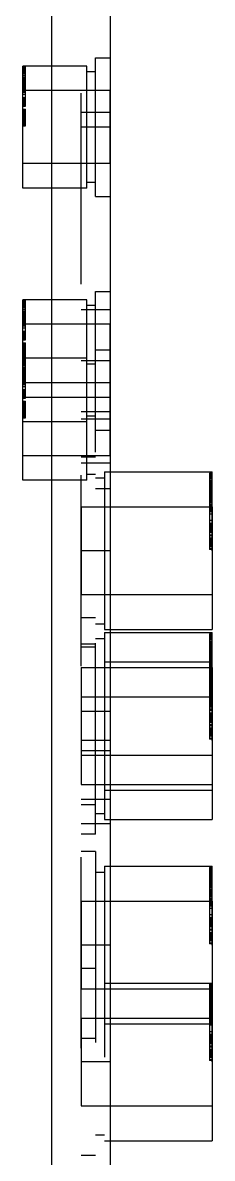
# Model space of a CAD drawing. Header units: millimetres. Extents: x 0 to 1189, y 0 to 841.
# Drawn here: x 115.34 to 121.84, y 367.17 to 406.04 of the extents above; entities that cross this region are included whole.
import ezdxf

# ---------------------------------------------------------------- set-up
doc = ezdxf.new("R2010")
doc.units = ezdxf.units.MM
doc.header["$LTSCALE"] = 65.395
doc.linetypes.add('HIDDEN', pattern=[0.2, 0.1, -0.1])
doc.layers.get('0').update_dxf_attribs({"linetype": 'CONTINUOUS'})
doc.layers.add('02___PRT_ALL_AXES', color=7, linetype='CONTINUOUS')
doc.layers.add('DEFAULT_2', color=8, linetype='HIDDEN')

msp = doc.modelspace()

# ---------------------------------------------------------------- linework, layer by layer
at = {"color": 3, "linetype": 'CONTINUOUS'}
for p, q in [((116.341, 345.466), (116.341, 601.766)), ((118.341, 600.766), (118.341, 344.466))]:
    msp.add_line(p, q, dxfattribs=at)
at = {"color": 7, "linetype": 'CONTINUOUS'}
for p, q in [((121.841, 387.966), (121.841, 390.666)), ((121.741, 390.103), (121.841, 390.103)), ((121.741, 390.103), (121.741, 390.024)), ((121.741, 390.024), (121.841, 390.024)), ((121.741, 389.467), (121.841, 389.467)), ((121.741, 389.467), (121.741, 389.379)), ((121.841, 389.41), (121.741, 389.41)), ((121.741, 389.379), (121.841, 389.379)), ((121.741, 388.622), (121.841, 388.622)), ((121.741, 388.622), (121.741, 388.492)), ((121.841, 388.595), (121.741, 388.595)), ((121.741, 388.492), (121.841, 388.492)), ((121.841, 382.466), (121.841, 385.166)), ((121.741, 384.603), (121.841, 384.603)), ((121.741, 384.603), (121.741, 384.524)), ((121.741, 384.524), (121.841, 384.524)), ((121.741, 383.967), (121.841, 383.967)), ((121.741, 383.967), (121.741, 383.879)), ((121.841, 383.91), (121.741, 383.91)), ((121.741, 383.879), (121.841, 383.879)), ((121.741, 383.122), (121.841, 383.122)), ((121.741, 383.122), (121.741, 382.992)), ((121.841, 383.095), (121.741, 383.095)), ((121.741, 382.992), (121.841, 382.992)), ((121.841, 374.466), (121.841, 377.166)), ((121.741, 376.603), (121.841, 376.603)), ((121.741, 376.603), (121.741, 376.524)), ((121.741, 376.524), (121.841, 376.524)), ((121.741, 375.967), (121.841, 375.967)), ((121.741, 375.967), (121.741, 375.879)), ((121.841, 375.91), (121.741, 375.91)), ((121.741, 375.879), (121.841, 375.879)), ((121.741, 375.122), (121.841, 375.122)), ((121.741, 375.122), (121.741, 374.992)), ((121.841, 375.095), (121.741, 375.095)), ((121.741, 374.992), (121.841, 374.992)), ((121.841, 370.466), (121.841, 371.766)), ((121.741, 371.122), (121.841, 371.122)), ((121.741, 371.122), (121.741, 370.992)), ((121.841, 371.095), (121.741, 371.095)), ((121.741, 370.992), (121.841, 370.992))]:
    msp.add_line(p, q, dxfattribs=at)
at = {"layer": '02___PRT_ALL_AXES', "color": 8, "linetype": 'HIDDEN'}
for p, q in [((117.541, 404.556), (115.341, 404.556)), ((118.341, 403.716), (115.341, 403.716)), ((115.341, 400.376), (115.341, 403.716)), ((118.341, 401.216), (118.341, 403.716)), ((118.341, 401.216), (115.341, 401.216)), ((117.541, 400.376), (115.341, 400.376)), ((117.541, 396.556), (115.341, 396.556)), ((118.341, 395.716), (115.341, 395.716)), ((115.341, 390.376), (115.341, 395.716)), ((118.341, 391.216), (118.341, 395.716)), ((117.541, 394.556), (115.341, 394.556)), ((118.341, 393.716), (115.341, 393.716)), ((118.341, 393.216), (115.341, 393.216)), ((117.541, 392.376), (115.341, 392.376)), ((118.341, 391.216), (115.341, 391.216)), ((117.541, 390.376), (115.341, 390.376)), ((118.141, 390.666), (118.341, 390.666)), ((117.341, 389.466), (121.841, 389.466)), ((117.341, 389.466), (117.341, 386.466)), ((121.841, 389.466), (121.841, 387.966)), ((117.341, 386.466), (121.841, 386.466)), ((118.141, 385.266), (118.341, 385.266)), ((118.141, 385.166), (118.341, 385.166)), ((118.141, 384.166), (121.841, 384.166)), ((117.341, 383.966), (121.841, 383.966)), ((117.341, 383.966), (117.341, 379.966)), ((121.841, 383.966), (121.841, 382.466)), ((117.341, 382.966), (121.841, 382.966)), ((117.341, 380.966), (121.841, 380.966)), ((117.341, 379.966), (121.841, 379.966)), ((118.141, 379.766), (118.341, 379.766)), ((118.141, 378.766), (118.341, 378.766)), ((118.141, 377.166), (118.341, 377.166)), ((117.341, 375.966), (121.841, 375.966)), ((117.341, 375.966), (117.341, 372.966)), ((121.841, 375.966), (121.841, 374.466)), ((117.341, 372.966), (121.841, 372.966)), ((118.141, 373.166), (121.841, 373.166)), ((117.341, 371.966), (121.841, 371.966)), ((117.341, 371.966), (117.341, 368.966)), ((118.141, 371.766), (118.341, 371.766)), ((121.841, 371.766), (121.841, 370.466)), ((117.341, 368.966), (121.841, 368.966)), ((118.141, 367.766), (118.341, 367.766))]:
    msp.add_line(p, q, dxfattribs=at)
at = {"layer": '02___PRT_ALL_AXES', "color": 7, "linetype": 'CONTINUOUS'}
for p, q in [((118.341, 390.666), (121.841, 390.666)), ((121.841, 387.966), (121.841, 385.266)), ((118.341, 385.266), (121.841, 385.266)), ((118.341, 385.166), (121.841, 385.166)), ((121.841, 382.466), (121.841, 378.766)), ((118.341, 379.766), (121.841, 379.766)), ((118.341, 378.766), (121.841, 378.766)), ((118.341, 377.166), (121.841, 377.166)), ((121.841, 374.466), (121.841, 371.766)), ((118.341, 371.766), (121.841, 371.766)), ((121.841, 370.466), (121.841, 367.766)), ((118.341, 367.766), (121.841, 367.766))]:
    msp.add_line(p, q, dxfattribs=at)
at = {"layer": 'DEFAULT_2', "color": 8, "linetype": 'HIDDEN'}
for p, q in [((117.341, 344.775), (117.341, 600.766)), ((117.841, 404.841), (118.341, 404.841)), ((117.841, 400.091), (117.841, 404.841)), ((115.341, 402.466), (115.341, 404.556)), ((115.441, 404.552), (115.341, 404.552)), ((115.441, 404.533), (115.341, 404.533)), ((115.441, 404.498), (115.341, 404.498)), ((115.341, 404.477), (115.441, 404.477)), ((115.341, 404.47), (115.441, 404.47)), ((115.341, 404.466), (115.441, 404.466)), ((115.341, 404.429), (115.441, 404.429)), ((115.341, 404.412), (115.441, 404.412)), ((115.441, 404.39), (115.341, 404.39)), ((115.341, 404.386), (115.441, 404.386)), ((115.341, 404.366), (115.441, 404.366)), ((115.341, 404.359), (115.441, 404.359)), ((115.341, 404.348), (115.441, 404.348)), ((115.341, 404.334), (115.441, 404.334)), ((115.441, 403.183), (115.441, 404.552)), ((117.541, 400.376), (117.541, 404.556)), ((117.841, 404.356), (117.541, 404.356)), ((115.341, 404.298), (115.441, 404.298)), ((115.341, 404.295), (115.441, 404.295)), ((115.341, 404.237), (115.441, 404.237)), ((115.341, 404.219), (115.441, 404.219)), ((115.341, 404.154), (115.441, 404.154)), ((115.441, 404.153), (115.341, 404.153)), ((115.341, 404.15), (115.441, 404.15)), ((115.341, 404.142), (115.441, 404.142)), ((115.341, 404.135), (115.441, 404.135)), ((115.341, 404.115), (115.441, 404.115)), ((115.441, 404.108), (115.341, 404.108)), ((115.441, 404.099), (115.341, 404.099)), ((115.341, 404.087), (115.441, 404.087)), ((115.341, 404.08), (115.441, 404.08)), ((115.341, 404.075), (115.441, 404.075)), ((115.341, 404.062), (115.441, 404.062)), ((115.341, 404.052), (115.441, 404.052)), ((115.441, 404.049), (115.341, 404.049)), ((115.341, 404.038), (115.441, 404.038)), ((115.341, 404.033), (115.441, 404.033)), ((115.341, 404.018), (115.441, 404.018)), ((115.341, 404.009), (115.441, 404.009)), ((115.341, 404.005), (115.441, 404.005)), ((115.341, 404), (115.441, 404)), ((115.341, 403.994), (115.441, 403.994)), ((115.341, 403.993), (115.441, 403.993)), ((115.341, 403.972), (115.441, 403.972)), ((115.441, 403.964), (115.341, 403.964)), ((115.341, 403.963), (115.441, 403.963)), ((115.341, 403.958), (115.441, 403.958)), ((115.341, 403.956), (115.441, 403.956)), ((115.341, 403.945), (115.441, 403.945)), ((115.341, 403.94), (115.441, 403.94)), ((115.341, 403.93), (115.441, 403.93)), ((115.341, 403.925), (115.441, 403.925)), ((115.341, 403.918), (115.441, 403.918)), ((115.341, 403.914), (115.441, 403.914)), ((115.341, 403.912), (115.441, 403.912)), ((115.341, 403.905), (115.441, 403.905)), ((115.341, 403.902), (115.441, 403.902)), ((115.341, 403.901), (115.441, 403.901)), ((115.341, 403.898), (115.441, 403.898)), ((115.341, 403.894), (115.441, 403.894)), ((115.341, 403.887), (115.441, 403.887)), ((115.341, 403.883), (115.441, 403.883)), ((115.341, 403.879), (115.441, 403.879)), ((115.441, 403.879), (115.341, 403.879)), ((115.341, 403.878), (115.441, 403.878)), ((115.341, 403.87), (115.441, 403.87)), ((115.341, 403.868), (115.441, 403.868)), ((115.341, 403.868), (115.441, 403.868)), ((115.341, 403.862), (115.441, 403.862)), ((115.341, 403.854), (115.441, 403.854)), ((115.341, 403.841), (115.441, 403.841)), ((115.341, 403.841), (115.441, 403.841)), ((115.341, 403.839), (115.441, 403.839)), ((115.341, 403.832), (115.441, 403.832)), ((115.341, 403.82), (115.441, 403.82)), ((115.341, 403.82), (115.441, 403.82)), ((115.341, 403.816), (115.441, 403.816)), ((115.341, 403.815), (115.441, 403.815)), ((115.341, 403.814), (115.441, 403.814)), ((115.341, 403.8), (115.441, 403.8)), ((115.341, 403.799), (115.441, 403.799)), ((115.341, 403.797), (115.441, 403.797)), ((115.341, 403.786), (115.441, 403.786)), ((115.341, 403.774), (115.441, 403.774)), ((115.341, 403.764), (115.441, 403.764)), ((115.341, 403.763), (115.441, 403.763)), ((115.341, 403.762), (115.441, 403.762)), ((115.341, 403.749), (115.441, 403.749)), ((115.341, 403.738), (115.441, 403.738)), ((115.341, 403.733), (115.441, 403.733)), ((115.341, 403.727), (115.441, 403.727)), ((115.441, 403.722), (115.341, 403.722)), ((115.341, 403.717), (115.441, 403.717)), ((115.341, 403.717), (115.441, 403.717)), ((115.341, 403.706), (115.441, 403.706)), ((115.341, 403.706), (115.441, 403.706)), ((115.341, 403.686), (115.441, 403.686)), ((115.341, 403.678), (115.441, 403.678)), ((115.341, 403.671), (115.441, 403.671)), ((115.341, 403.66), (115.441, 403.66)), ((115.441, 403.65), (115.341, 403.65)), ((115.341, 403.591), (115.441, 403.591)), ((118.341, 403.716), (117.341, 403.716)), ((115.341, 403.481), (115.441, 403.481)), ((115.341, 403.476), (115.441, 403.476)), ((115.341, 403.448), (115.441, 403.448)), ((115.341, 403.428), (115.441, 403.428)), ((115.341, 403.403), (115.441, 403.403)), ((115.341, 403.391), (115.441, 403.391)), ((115.341, 403.39), (115.441, 403.39)), ((115.341, 403.376), (115.441, 403.376)), ((115.341, 403.371), (115.441, 403.371)), ((115.341, 403.361), (115.441, 403.361)), ((115.341, 403.35), (115.441, 403.35)), ((115.341, 403.35), (115.441, 403.35)), ((115.341, 403.346), (115.441, 403.346)), ((115.341, 403.335), (115.441, 403.335)), ((115.341, 403.325), (115.441, 403.325)), ((115.341, 403.32), (115.441, 403.32)), ((115.341, 403.305), (115.441, 403.305)), ((115.341, 403.293), (115.441, 403.293)), ((115.341, 403.278), (115.441, 403.278)), ((115.341, 403.268), (115.441, 403.268)), ((115.341, 403.22), (115.441, 403.22)), ((115.341, 403.215), (115.441, 403.215)), ((115.341, 403.183), (115.441, 403.183)), ((115.341, 403.086), (115.441, 403.086)), ((115.341, 403.08), (115.441, 403.08)), ((115.341, 403.06), (115.441, 403.06)), ((115.341, 403.022), (115.441, 403.022)), ((115.341, 403.014), (115.441, 403.014)), ((115.341, 403.005), (115.441, 403.005)), ((115.341, 403.002), (115.441, 403.002)), ((115.341, 402.982), (115.441, 402.982)), ((115.341, 402.976), (115.441, 402.976)), ((115.341, 402.971), (115.441, 402.971)), ((115.341, 402.957), (115.441, 402.957)), ((115.341, 402.93), (115.441, 402.93)), ((115.441, 402.919), (115.341, 402.919)), ((115.341, 402.908), (115.441, 402.908)), ((115.341, 402.893), (115.441, 402.893)), ((115.341, 402.888), (115.441, 402.888)), ((115.341, 402.845), (115.441, 402.845)), ((115.341, 402.844), (115.441, 402.844)), ((115.341, 402.826), (115.441, 402.826)), ((115.341, 402.815), (115.441, 402.815)), ((115.341, 402.802), (115.441, 402.802)), ((115.341, 402.798), (115.441, 402.798)), ((115.341, 402.77), (115.441, 402.77)), ((115.341, 402.769), (115.441, 402.769)), ((115.341, 402.757), (115.441, 402.757)), ((115.441, 402.515), (115.441, 403.086)), ((118.341, 402.966), (117.341, 402.966)), ((115.341, 402.742), (115.441, 402.742)), ((115.341, 402.741), (115.441, 402.741)), ((115.341, 402.727), (115.441, 402.727)), ((115.341, 402.713), (115.441, 402.713)), ((115.341, 402.713), (115.441, 402.713)), ((115.341, 402.696), (115.441, 402.696)), ((115.341, 402.685), (115.441, 402.685)), ((115.341, 402.678), (115.441, 402.678)), ((115.341, 402.666), (115.441, 402.666)), ((115.341, 402.662), (115.441, 402.662)), ((115.341, 402.648), (115.441, 402.648)), ((115.341, 402.648), (115.441, 402.648)), ((115.341, 402.644), (115.441, 402.644)), ((115.341, 402.642), (115.441, 402.642)), ((115.341, 402.632), (115.441, 402.632)), ((115.341, 402.631), (115.441, 402.631)), ((115.341, 402.63), (115.441, 402.63)), ((115.341, 402.616), (115.441, 402.616)), ((115.341, 402.606), (115.441, 402.606)), ((115.341, 402.593), (115.441, 402.593)), ((115.341, 402.592), (115.441, 402.592)), ((115.341, 402.586), (115.441, 402.586)), ((115.341, 402.583), (115.441, 402.583)), ((115.341, 402.582), (115.441, 402.582)), ((115.341, 402.57), (115.441, 402.57)), ((115.341, 402.564), (115.441, 402.564)), ((115.341, 402.562), (115.441, 402.562)), ((115.341, 402.559), (115.441, 402.559)), ((115.341, 402.546), (115.441, 402.546)), ((115.341, 402.52), (115.441, 402.52)), ((115.341, 402.518), (115.441, 402.518)), ((115.341, 402.515), (115.441, 402.515)), ((118.341, 402.466), (117.341, 402.466)), ((118.341, 401.216), (117.341, 401.216)), ((117.841, 400.576), (117.541, 400.576)), ((117.841, 400.091), (118.341, 400.091)), ((115.341, 392.466), (115.341, 396.556)), ((115.441, 396.552), (115.341, 396.552)), ((115.441, 396.533), (115.341, 396.533)), ((115.441, 395.183), (115.441, 396.552)), ((117.541, 390.376), (117.541, 396.556)), ((117.841, 396.841), (118.341, 396.841)), ((117.841, 378.266), (117.841, 396.841)), ((115.441, 396.498), (115.341, 396.498)), ((115.341, 396.477), (115.441, 396.477)), ((115.341, 396.47), (115.441, 396.47)), ((115.341, 396.466), (115.441, 396.466)), ((115.341, 396.429), (115.441, 396.429)), ((115.341, 396.412), (115.441, 396.412)), ((115.441, 396.39), (115.341, 396.39)), ((115.341, 396.386), (115.441, 396.386)), ((115.341, 396.366), (115.441, 396.366)), ((115.341, 396.359), (115.441, 396.359)), ((115.341, 396.348), (115.441, 396.348)), ((115.341, 396.334), (115.441, 396.334)), ((115.341, 396.298), (115.441, 396.298)), ((115.341, 396.295), (115.441, 396.295)), ((115.341, 396.237), (115.441, 396.237)), ((115.341, 396.219), (115.441, 396.219)), ((115.341, 396.154), (115.441, 396.154)), ((115.441, 396.153), (115.341, 396.153)), ((115.341, 396.15), (115.441, 396.15)), ((115.341, 396.142), (115.441, 396.142)), ((115.341, 396.135), (115.441, 396.135)), ((118.341, 396.216), (117.341, 396.216)), ((117.841, 396.356), (117.541, 396.356)), ((115.341, 396.115), (115.441, 396.115)), ((115.441, 396.108), (115.341, 396.108)), ((115.441, 396.099), (115.341, 396.099)), ((115.341, 396.087), (115.441, 396.087)), ((115.341, 396.08), (115.441, 396.08)), ((115.341, 396.075), (115.441, 396.075)), ((115.341, 396.062), (115.441, 396.062)), ((115.341, 396.052), (115.441, 396.052)), ((115.441, 396.049), (115.341, 396.049)), ((115.341, 396.038), (115.441, 396.038)), ((115.341, 396.033), (115.441, 396.033)), ((115.341, 396.018), (115.441, 396.018)), ((115.341, 396.009), (115.441, 396.009)), ((115.341, 396.005), (115.441, 396.005)), ((115.341, 396), (115.441, 396)), ((115.341, 395.994), (115.441, 395.994)), ((115.341, 395.993), (115.441, 395.993)), ((115.341, 395.972), (115.441, 395.972)), ((115.441, 395.964), (115.341, 395.964)), ((115.341, 395.963), (115.441, 395.963)), ((115.341, 395.958), (115.441, 395.958)), ((115.341, 395.956), (115.441, 395.956)), ((115.341, 395.945), (115.441, 395.945)), ((115.341, 395.94), (115.441, 395.94)), ((115.341, 395.93), (115.441, 395.93)), ((115.341, 395.925), (115.441, 395.925)), ((115.341, 395.918), (115.441, 395.918)), ((115.341, 395.914), (115.441, 395.914)), ((115.341, 395.912), (115.441, 395.912)), ((115.341, 395.905), (115.441, 395.905)), ((115.341, 395.902), (115.441, 395.902)), ((115.341, 395.901), (115.441, 395.901)), ((115.341, 395.898), (115.441, 395.898)), ((115.341, 395.894), (115.441, 395.894)), ((115.341, 395.887), (115.441, 395.887)), ((115.341, 395.883), (115.441, 395.883)), ((115.341, 395.879), (115.441, 395.879)), ((115.441, 395.879), (115.341, 395.879)), ((115.341, 395.878), (115.441, 395.878)), ((115.341, 395.87), (115.441, 395.87)), ((115.341, 395.868), (115.441, 395.868)), ((115.341, 395.868), (115.441, 395.868)), ((115.341, 395.862), (115.441, 395.862)), ((115.341, 395.854), (115.441, 395.854)), ((115.341, 395.841), (115.441, 395.841)), ((115.341, 395.841), (115.441, 395.841)), ((115.341, 395.839), (115.441, 395.839)), ((115.341, 395.832), (115.441, 395.832)), ((115.341, 395.82), (115.441, 395.82)), ((115.341, 395.82), (115.441, 395.82)), ((115.341, 395.816), (115.441, 395.816)), ((115.341, 395.815), (115.441, 395.815)), ((115.341, 395.814), (115.441, 395.814)), ((115.341, 395.8), (115.441, 395.8)), ((115.341, 395.799), (115.441, 395.799)), ((115.341, 395.797), (115.441, 395.797)), ((115.341, 395.786), (115.441, 395.786)), ((115.341, 395.774), (115.441, 395.774)), ((115.341, 395.764), (115.441, 395.764)), ((115.341, 395.763), (115.441, 395.763)), ((115.341, 395.762), (115.441, 395.762)), ((115.341, 395.749), (115.441, 395.749)), ((115.341, 395.738), (115.441, 395.738)), ((115.341, 395.733), (115.441, 395.733)), ((115.341, 395.727), (115.441, 395.727)), ((115.441, 395.722), (115.341, 395.722)), ((115.341, 395.717), (115.441, 395.717)), ((115.341, 395.717), (115.441, 395.717)), ((115.341, 395.706), (115.441, 395.706)), ((115.341, 395.706), (115.441, 395.706)), ((115.341, 395.686), (115.441, 395.686)), ((115.341, 395.678), (115.441, 395.678)), ((115.341, 395.671), (115.441, 395.671)), ((115.341, 395.66), (115.441, 395.66)), ((115.441, 395.65), (115.341, 395.65)), ((115.341, 395.591), (115.441, 395.591)), ((115.341, 395.481), (115.441, 395.481)), ((115.341, 395.476), (115.441, 395.476)), ((115.341, 395.448), (115.441, 395.448)), ((115.341, 395.428), (115.441, 395.428)), ((115.341, 395.403), (115.441, 395.403)), ((115.341, 395.391), (115.441, 395.391)), ((115.341, 395.39), (115.441, 395.39)), ((115.341, 395.376), (115.441, 395.376)), ((115.341, 395.371), (115.441, 395.371)), ((115.341, 395.361), (115.441, 395.361)), ((118.341, 395.716), (117.341, 395.716)), ((115.341, 395.35), (115.441, 395.35)), ((115.341, 395.35), (115.441, 395.35)), ((115.341, 395.346), (115.441, 395.346)), ((115.341, 395.335), (115.441, 395.335)), ((115.341, 395.325), (115.441, 395.325)), ((115.341, 395.32), (115.441, 395.32)), ((115.341, 395.305), (115.441, 395.305)), ((115.341, 395.293), (115.441, 395.293)), ((115.341, 395.278), (115.441, 395.278)), ((115.341, 395.268), (115.441, 395.268)), ((115.341, 395.22), (115.441, 395.22)), ((115.341, 395.215), (115.441, 395.215)), ((115.341, 395.183), (115.441, 395.183)), ((115.341, 395.086), (115.441, 395.086)), ((115.341, 395.08), (115.441, 395.08)), ((115.341, 395.06), (115.441, 395.06)), ((115.341, 395.022), (115.441, 395.022)), ((115.341, 395.014), (115.441, 395.014)), ((115.341, 395.005), (115.441, 395.005)), ((115.341, 395.002), (115.441, 395.002)), ((115.341, 394.982), (115.441, 394.982)), ((115.341, 394.976), (115.441, 394.976)), ((115.341, 394.971), (115.441, 394.971)), ((115.441, 393.183), (115.441, 395.086)), ((115.341, 394.957), (115.441, 394.957)), ((115.341, 394.93), (115.441, 394.93)), ((115.441, 394.919), (115.341, 394.919)), ((115.341, 394.908), (115.441, 394.908)), ((115.341, 394.893), (115.441, 394.893)), ((115.341, 394.888), (115.441, 394.888)), ((115.341, 394.845), (115.441, 394.845)), ((115.341, 394.844), (115.441, 394.844)), ((115.341, 394.826), (115.441, 394.826)), ((115.341, 394.815), (115.441, 394.815)), ((115.341, 394.802), (115.441, 394.802)), ((115.341, 394.798), (115.441, 394.798)), ((115.341, 394.77), (115.441, 394.77)), ((115.341, 394.769), (115.441, 394.769)), ((115.341, 394.757), (115.441, 394.757)), ((115.341, 394.742), (115.441, 394.742)), ((115.341, 394.741), (115.441, 394.741)), ((115.341, 394.727), (115.441, 394.727)), ((115.341, 394.713), (115.441, 394.713)), ((115.341, 394.713), (115.441, 394.713)), ((115.341, 394.696), (115.441, 394.696)), ((115.341, 394.685), (115.441, 394.685)), ((115.341, 394.678), (115.441, 394.678)), ((115.341, 394.666), (115.441, 394.666)), ((115.341, 394.662), (115.441, 394.662)), ((115.341, 394.648), (115.441, 394.648)), ((115.341, 394.648), (115.441, 394.648)), ((115.341, 394.644), (115.441, 394.644)), ((115.341, 394.642), (115.441, 394.642)), ((115.341, 394.632), (115.441, 394.632)), ((115.341, 394.631), (115.441, 394.631)), ((115.341, 394.63), (115.441, 394.63)), ((115.341, 394.616), (115.441, 394.616)), ((115.341, 394.606), (115.441, 394.606)), ((115.341, 394.593), (115.441, 394.593)), ((115.341, 394.592), (115.441, 394.592)), ((115.341, 394.586), (115.441, 394.586)), ((115.341, 394.583), (115.441, 394.583)), ((115.341, 394.582), (115.441, 394.582)), ((117.841, 394.841), (118.341, 394.841)), ((115.341, 394.57), (115.441, 394.57)), ((115.341, 394.564), (115.441, 394.564)), ((115.341, 394.562), (115.441, 394.562)), ((115.341, 394.559), (115.441, 394.559)), ((115.441, 394.552), (115.341, 394.552)), ((115.341, 394.546), (115.441, 394.546)), ((115.441, 394.533), (115.341, 394.533)), ((115.341, 394.52), (115.441, 394.52)), ((115.341, 394.518), (115.441, 394.518)), ((115.341, 394.515), (115.441, 394.515)), ((115.441, 394.498), (115.341, 394.498)), ((115.341, 394.477), (115.441, 394.477)), ((115.341, 394.47), (115.441, 394.47)), ((115.341, 394.466), (115.441, 394.466)), ((115.341, 394.429), (115.441, 394.429)), ((115.341, 394.412), (115.441, 394.412)), ((115.441, 394.39), (115.341, 394.39)), ((115.341, 394.386), (115.441, 394.386)), ((115.341, 394.366), (115.441, 394.366)), ((115.341, 394.359), (115.441, 394.359)), ((115.341, 394.348), (115.441, 394.348)), ((115.341, 394.334), (115.441, 394.334)), ((115.341, 394.298), (115.441, 394.298)), ((115.341, 394.295), (115.441, 394.295)), ((115.341, 394.237), (115.441, 394.237)), ((115.341, 394.219), (115.441, 394.219)), ((118.341, 394.466), (117.341, 394.466)), ((117.841, 394.356), (117.541, 394.356)), ((115.341, 394.154), (115.441, 394.154)), ((115.441, 394.153), (115.341, 394.153)), ((115.341, 394.15), (115.441, 394.15)), ((115.341, 394.142), (115.441, 394.142)), ((115.341, 394.135), (115.441, 394.135)), ((115.341, 394.115), (115.441, 394.115)), ((115.441, 394.108), (115.341, 394.108)), ((115.441, 394.099), (115.341, 394.099)), ((115.341, 394.087), (115.441, 394.087)), ((115.341, 394.08), (115.441, 394.08)), ((115.341, 394.075), (115.441, 394.075)), ((115.341, 394.062), (115.441, 394.062)), ((115.341, 394.052), (115.441, 394.052)), ((115.441, 394.049), (115.341, 394.049)), ((115.341, 394.038), (115.441, 394.038)), ((115.341, 394.033), (115.441, 394.033)), ((115.341, 394.018), (115.441, 394.018)), ((115.341, 394.009), (115.441, 394.009)), ((115.341, 394.005), (115.441, 394.005)), ((115.341, 394), (115.441, 394)), ((115.341, 393.994), (115.441, 393.994)), ((115.341, 393.993), (115.441, 393.993)), ((115.341, 393.972), (115.441, 393.972)), ((115.441, 393.964), (115.341, 393.964)), ((115.341, 393.963), (115.441, 393.963)), ((115.341, 393.958), (115.441, 393.958)), ((115.341, 393.956), (115.441, 393.956)), ((115.341, 393.945), (115.441, 393.945)), ((115.341, 393.94), (115.441, 393.94)), ((115.341, 393.93), (115.441, 393.93)), ((115.341, 393.925), (115.441, 393.925)), ((115.341, 393.918), (115.441, 393.918)), ((115.341, 393.914), (115.441, 393.914)), ((115.341, 393.912), (115.441, 393.912)), ((115.341, 393.905), (115.441, 393.905)), ((115.341, 393.902), (115.441, 393.902)), ((115.341, 393.901), (115.441, 393.901)), ((115.341, 393.898), (115.441, 393.898)), ((115.341, 393.894), (115.441, 393.894)), ((115.341, 393.887), (115.441, 393.887)), ((115.341, 393.883), (115.441, 393.883)), ((115.341, 393.879), (115.441, 393.879)), ((115.441, 393.879), (115.341, 393.879)), ((115.341, 393.878), (115.441, 393.878)), ((115.341, 393.87), (115.441, 393.87)), ((115.341, 393.868), (115.441, 393.868)), ((115.341, 393.868), (115.441, 393.868)), ((115.341, 393.862), (115.441, 393.862)), ((115.341, 393.854), (115.441, 393.854)), ((115.341, 393.841), (115.441, 393.841)), ((115.341, 393.841), (115.441, 393.841)), ((115.341, 393.839), (115.441, 393.839)), ((115.341, 393.832), (115.441, 393.832)), ((115.341, 393.82), (115.441, 393.82)), ((115.341, 393.82), (115.441, 393.82)), ((115.341, 393.816), (115.441, 393.816)), ((115.341, 393.815), (115.441, 393.815)), ((115.341, 393.814), (115.441, 393.814)), ((115.341, 393.8), (115.441, 393.8)), ((115.341, 393.799), (115.441, 393.799)), ((115.341, 393.797), (115.441, 393.797)), ((115.341, 393.786), (115.441, 393.786)), ((115.341, 393.774), (115.441, 393.774)), ((115.341, 393.764), (115.441, 393.764)), ((115.341, 393.763), (115.441, 393.763)), ((115.341, 393.762), (115.441, 393.762)), ((115.341, 393.749), (115.441, 393.749)), ((115.341, 393.738), (115.441, 393.738)), ((115.341, 393.733), (115.441, 393.733)), ((115.341, 393.727), (115.441, 393.727)), ((115.441, 393.722), (115.341, 393.722)), ((115.341, 393.717), (115.441, 393.717)), ((115.341, 393.717), (115.441, 393.717)), ((115.341, 393.706), (115.441, 393.706)), ((115.341, 393.706), (115.441, 393.706)), ((115.341, 393.686), (115.441, 393.686)), ((115.341, 393.678), (115.441, 393.678)), ((115.341, 393.671), (115.441, 393.671)), ((115.341, 393.66), (115.441, 393.66)), ((115.441, 393.65), (115.341, 393.65)), ((115.341, 393.591), (115.441, 393.591)), ((115.341, 393.481), (115.441, 393.481)), ((115.341, 393.476), (115.441, 393.476)), ((115.341, 393.448), (115.441, 393.448)), ((115.341, 393.428), (115.441, 393.428)), ((118.341, 393.716), (117.341, 393.716)), ((115.341, 393.403), (115.441, 393.403)), ((115.341, 393.391), (115.441, 393.391)), ((115.341, 393.39), (115.441, 393.39)), ((115.341, 393.376), (115.441, 393.376)), ((115.341, 393.371), (115.441, 393.371)), ((115.341, 393.361), (115.441, 393.361)), ((115.341, 393.35), (115.441, 393.35)), ((115.341, 393.35), (115.441, 393.35)), ((115.341, 393.346), (115.441, 393.346)), ((115.341, 393.335), (115.441, 393.335)), ((115.341, 393.325), (115.441, 393.325)), ((115.341, 393.32), (115.441, 393.32)), ((115.341, 393.305), (115.441, 393.305)), ((115.341, 393.293), (115.441, 393.293)), ((115.341, 393.278), (115.441, 393.278)), ((115.341, 393.268), (115.441, 393.268)), ((115.341, 393.22), (115.441, 393.22)), ((115.341, 393.215), (115.441, 393.215)), ((115.341, 393.183), (115.441, 393.183)), ((115.341, 393.086), (115.441, 393.086)), ((115.341, 393.08), (115.441, 393.08)), ((115.341, 393.06), (115.441, 393.06)), ((115.441, 392.515), (115.441, 393.086)), ((118.341, 393.216), (117.341, 393.216)), ((115.341, 393.022), (115.441, 393.022)), ((115.341, 393.014), (115.441, 393.014)), ((115.341, 393.005), (115.441, 393.005)), ((115.341, 393.002), (115.441, 393.002)), ((115.341, 392.982), (115.441, 392.982)), ((115.341, 392.976), (115.441, 392.976)), ((115.341, 392.971), (115.441, 392.971)), ((115.341, 392.957), (115.441, 392.957)), ((115.341, 392.93), (115.441, 392.93)), ((115.441, 392.919), (115.341, 392.919)), ((115.341, 392.908), (115.441, 392.908)), ((115.341, 392.893), (115.441, 392.893)), ((115.341, 392.888), (115.441, 392.888)), ((115.341, 392.845), (115.441, 392.845)), ((115.341, 392.844), (115.441, 392.844)), ((115.341, 392.826), (115.441, 392.826)), ((115.341, 392.815), (115.441, 392.815)), ((115.341, 392.802), (115.441, 392.802)), ((115.341, 392.798), (115.441, 392.798)), ((115.341, 392.77), (115.441, 392.77)), ((115.341, 392.769), (115.441, 392.769)), ((115.341, 392.757), (115.441, 392.757)), ((115.341, 392.742), (115.441, 392.742)), ((115.341, 392.741), (115.441, 392.741)), ((115.341, 392.727), (115.441, 392.727)), ((115.341, 392.713), (115.441, 392.713)), ((115.341, 392.713), (115.441, 392.713)), ((115.341, 392.696), (115.441, 392.696)), ((115.341, 392.685), (115.441, 392.685)), ((115.341, 392.678), (115.441, 392.678)), ((115.341, 392.666), (115.441, 392.666)), ((115.341, 392.662), (115.441, 392.662)), ((115.341, 392.648), (115.441, 392.648)), ((115.341, 392.648), (115.441, 392.648)), ((115.341, 392.644), (115.441, 392.644)), ((115.341, 392.642), (115.441, 392.642)), ((118.341, 392.716), (117.341, 392.716)), ((115.341, 392.632), (115.441, 392.632)), ((115.341, 392.631), (115.441, 392.631)), ((115.341, 392.63), (115.441, 392.63)), ((115.341, 392.616), (115.441, 392.616)), ((115.341, 392.606), (115.441, 392.606)), ((115.341, 392.593), (115.441, 392.593)), ((115.341, 392.592), (115.441, 392.592)), ((115.341, 392.586), (115.441, 392.586)), ((115.341, 392.583), (115.441, 392.583)), ((115.341, 392.582), (115.441, 392.582)), ((115.341, 392.57), (115.441, 392.57)), ((115.341, 392.564), (115.441, 392.564)), ((115.341, 392.562), (115.441, 392.562)), ((115.341, 392.559), (115.441, 392.559)), ((115.341, 392.546), (115.441, 392.546)), ((115.341, 392.52), (115.441, 392.52)), ((115.341, 392.518), (115.441, 392.518)), ((115.341, 392.515), (115.441, 392.515)), ((118.341, 392.466), (117.341, 392.466)), ((117.841, 392.576), (117.541, 392.576)), ((117.841, 392.091), (118.341, 392.091)), ((118.341, 391.216), (117.341, 391.216)), ((117.841, 391.166), (117.341, 391.166)), ((118.341, 390.966), (117.341, 390.966)), ((117.841, 390.576), (117.541, 390.576)), ((117.841, 390.466), (118.141, 390.466)), ((118.141, 390.666), (118.141, 385.266)), ((121.741, 390.626), (121.841, 390.626)), ((121.741, 390.626), (121.741, 390.103)), ((121.841, 390.623), (121.741, 390.623)), ((121.841, 390.598), (121.741, 390.598)), ((121.741, 390.59), (121.841, 390.59)), ((121.841, 390.569), (121.741, 390.569)), ((121.841, 390.554), (121.741, 390.554)), ((121.841, 390.518), (121.741, 390.518)), ((121.841, 390.518), (121.741, 390.518)), ((121.841, 390.515), (121.741, 390.515)), ((121.841, 390.506), (121.741, 390.506)), ((121.841, 390.496), (121.741, 390.496)), ((121.841, 390.492), (121.741, 390.492)), ((121.841, 390.473), (121.741, 390.473)), ((121.841, 390.457), (121.741, 390.457)), ((121.841, 390.45), (121.741, 390.45)), ((121.841, 390.441), (121.741, 390.441)), ((121.841, 390.436), (121.741, 390.436)), ((121.841, 390.421), (121.741, 390.421)), ((121.841, 390.374), (121.741, 390.374)), ((121.841, 390.371), (121.741, 390.371)), ((121.841, 390.37), (121.741, 390.37)), ((121.841, 390.352), (121.741, 390.352)), ((121.841, 390.325), (121.741, 390.325)), ((117.841, 390.091), (118.341, 390.091)), ((121.841, 390.303), (121.741, 390.303)), ((121.841, 390.295), (121.741, 390.295)), ((121.841, 390.286), (121.741, 390.286)), ((121.841, 390.284), (121.741, 390.284)), ((121.841, 390.267), (121.741, 390.267)), ((121.841, 390.26), (121.741, 390.26)), ((121.841, 390.231), (121.741, 390.231)), ((121.841, 390.215), (121.741, 390.215)), ((121.841, 390.206), (121.741, 390.206)), ((121.841, 390.16), (121.741, 390.16)), ((121.841, 390.158), (121.741, 390.158)), ((121.841, 390.156), (121.741, 390.156)), ((121.841, 390.152), (121.741, 390.152)), ((121.841, 390.149), (121.741, 390.149)), ((121.741, 390.144), (121.841, 390.144)), ((121.841, 390.143), (121.741, 390.143)), ((121.841, 390.116), (121.741, 390.116)), ((121.841, 390.107), (121.741, 390.107)), ((121.841, 390.107), (121.741, 390.107)), ((121.841, 390.076), (121.741, 390.076)), ((121.841, 390.074), (121.741, 390.074)), ((121.741, 390.067), (121.841, 390.067)), ((121.841, 390.066), (121.741, 390.066)), ((121.841, 390.06), (121.741, 390.06)), ((121.841, 390.059), (121.741, 390.059)), ((121.841, 390.053), (121.741, 390.053)), ((121.841, 390.027), (121.741, 390.027)), ((121.741, 390.024), (121.741, 389.467)), ((121.841, 390.018), (121.741, 390.018)), ((121.841, 389.992), (121.741, 389.992)), ((121.841, 389.974), (121.741, 389.974)), ((121.841, 389.967), (121.741, 389.967)), ((121.841, 389.956), (121.741, 389.956)), ((121.841, 389.952), (121.741, 389.952)), ((121.841, 389.94), (121.741, 389.94)), ((121.841, 389.932), (121.741, 389.932)), ((121.841, 389.929), (121.741, 389.929)), ((121.841, 389.92), (121.741, 389.92)), ((121.841, 389.911), (121.741, 389.911)), ((121.741, 389.871), (121.841, 389.871)), ((121.841, 389.862), (121.741, 389.862)), ((121.841, 389.844), (121.741, 389.844)), ((121.841, 389.84), (121.741, 389.84)), ((121.841, 389.808), (121.741, 389.808)), ((121.841, 389.789), (121.741, 389.789)), ((121.841, 389.787), (121.741, 389.787)), ((121.841, 389.785), (121.741, 389.785)), ((121.841, 389.759), (121.741, 389.759)), ((121.841, 389.754), (121.741, 389.754)), ((121.741, 389.748), (121.841, 389.748)), ((121.841, 389.744), (121.741, 389.744)), ((121.841, 389.743), (121.741, 389.743)), ((121.841, 389.738), (121.741, 389.738)), ((121.841, 389.726), (121.741, 389.726)), ((121.841, 389.725), (121.741, 389.725)), ((121.841, 389.708), (121.741, 389.708)), ((121.841, 389.686), (121.741, 389.686)), ((121.841, 389.685), (121.741, 389.685)), ((121.841, 389.667), (121.741, 389.667)), ((121.841, 389.642), (121.741, 389.642)), ((121.841, 389.635), (121.741, 389.635)), ((121.841, 389.626), (121.741, 389.626)), ((121.841, 389.617), (121.741, 389.617)), ((121.841, 389.563), (121.741, 389.563)), ((121.841, 389.547), (121.741, 389.547)), ((117.341, 389.466), (118.341, 389.466)), ((121.741, 389.519), (121.841, 389.519)), ((121.841, 389.493), (121.741, 389.493)), ((121.841, 389.432), (121.741, 389.432)), ((121.741, 389.413), (121.841, 389.413)), ((121.741, 389.379), (121.741, 388.622)), ((121.841, 389.356), (121.741, 389.356)), ((121.841, 389.322), (121.741, 389.322)), ((121.841, 389.294), (121.741, 389.294)), ((121.841, 389.221), (121.741, 389.221)), ((121.841, 388.999), (121.741, 388.999)), ((121.841, 388.899), (121.741, 388.899)), ((121.841, 388.867), (121.741, 388.867)), ((121.841, 388.845), (121.741, 388.845)), ((121.841, 388.825), (121.741, 388.825)), ((121.841, 388.803), (121.741, 388.803)), ((121.841, 388.762), (121.741, 388.762)), ((121.841, 388.745), (121.741, 388.745)), ((121.841, 388.723), (121.741, 388.723)), ((121.841, 388.715), (121.741, 388.715)), ((121.841, 388.704), (121.741, 388.704)), ((121.841, 388.7), (121.741, 388.7)), ((121.841, 388.683), (121.741, 388.683)), ((121.841, 388.672), (121.741, 388.672)), ((121.841, 388.626), (121.741, 388.626)), ((121.841, 388.588), (121.741, 388.588)), ((121.841, 388.585), (121.741, 388.585)), ((121.841, 388.502), (121.741, 388.502)), ((121.741, 388.492), (121.741, 388.013)), ((121.841, 388.478), (121.741, 388.478)), ((121.841, 388.473), (121.741, 388.473)), ((121.841, 388.39), (121.741, 388.39)), ((121.841, 388.387), (121.741, 388.387)), ((121.841, 388.38), (121.741, 388.38)), ((121.841, 388.357), (121.741, 388.357)), ((121.841, 388.317), (121.741, 388.317)), ((121.841, 388.303), (121.741, 388.303)), ((121.841, 388.274), (121.741, 388.274)), ((121.841, 388.262), (121.741, 388.262)), ((121.841, 388.26), (121.741, 388.26)), ((121.841, 388.251), (121.741, 388.251)), ((121.841, 388.228), (121.741, 388.228)), ((121.841, 388.225), (121.741, 388.225)), ((121.841, 388.218), (121.741, 388.218)), ((121.841, 388.195), (121.741, 388.195)), ((121.841, 388.172), (121.741, 388.172)), ((121.841, 388.131), (121.741, 388.131)), ((121.841, 388.129), (121.741, 388.129)), ((121.841, 388.112), (121.741, 388.112)), ((121.841, 388.036), (121.741, 388.036)), ((121.841, 388.013), (121.741, 388.013)), ((118.341, 387.966), (117.341, 387.966)), ((117.341, 386.466), (118.341, 386.466)), ((117.841, 385.666), (117.341, 385.666)), ((117.841, 385.466), (118.141, 385.466)), ((117.841, 384.966), (118.141, 384.966)), ((118.141, 385.166), (118.141, 378.766)), ((121.741, 385.126), (121.841, 385.126)), ((121.741, 385.126), (121.741, 384.603)), ((121.841, 385.123), (121.741, 385.123)), ((121.841, 385.098), (121.741, 385.098)), ((121.741, 385.09), (121.841, 385.09)), ((121.841, 385.069), (121.741, 385.069)), ((121.841, 385.054), (121.741, 385.054)), ((121.841, 385.018), (121.741, 385.018)), ((121.841, 385.018), (121.741, 385.018)), ((121.841, 385.015), (121.741, 385.015)), ((121.841, 385.006), (121.741, 385.006)), ((121.841, 384.996), (121.741, 384.996)), ((121.841, 384.992), (121.741, 384.992)), ((121.841, 384.973), (121.741, 384.973)), ((121.841, 384.957), (121.741, 384.957)), ((121.841, 384.95), (121.741, 384.95)), ((121.841, 384.941), (121.741, 384.941)), ((121.841, 384.936), (121.741, 384.936)), ((121.841, 384.921), (121.741, 384.921)), ((121.841, 384.874), (121.741, 384.874)), ((121.841, 384.871), (121.741, 384.871)), ((121.841, 384.87), (121.741, 384.87)), ((117.841, 384.766), (117.341, 384.766)), ((117.841, 384.666), (117.341, 384.666)), ((121.841, 384.852), (121.741, 384.852)), ((121.841, 384.825), (121.741, 384.825)), ((121.841, 384.803), (121.741, 384.803)), ((121.841, 384.795), (121.741, 384.795)), ((121.841, 384.786), (121.741, 384.786)), ((121.841, 384.784), (121.741, 384.784)), ((121.841, 384.767), (121.741, 384.767)), ((121.841, 384.76), (121.741, 384.76)), ((121.841, 384.731), (121.741, 384.731)), ((121.841, 384.715), (121.741, 384.715)), ((121.841, 384.706), (121.741, 384.706)), ((121.841, 384.66), (121.741, 384.66)), ((121.841, 384.658), (121.741, 384.658)), ((121.841, 384.656), (121.741, 384.656)), ((121.841, 384.652), (121.741, 384.652)), ((121.841, 384.649), (121.741, 384.649)), ((121.741, 384.644), (121.841, 384.644)), ((121.841, 384.643), (121.741, 384.643)), ((121.841, 384.616), (121.741, 384.616)), ((121.841, 384.607), (121.741, 384.607)), ((121.841, 384.607), (121.741, 384.607)), ((121.841, 384.576), (121.741, 384.576)), ((121.841, 384.574), (121.741, 384.574)), ((121.741, 384.567), (121.841, 384.567)), ((121.841, 384.566), (121.741, 384.566)), ((121.841, 384.56), (121.741, 384.56)), ((121.841, 384.559), (121.741, 384.559)), ((121.841, 384.553), (121.741, 384.553)), ((121.841, 384.527), (121.741, 384.527)), ((121.741, 384.524), (121.741, 383.967)), ((121.841, 384.518), (121.741, 384.518)), ((121.841, 384.492), (121.741, 384.492)), ((121.841, 384.474), (121.741, 384.474)), ((121.841, 384.467), (121.741, 384.467)), ((121.841, 384.456), (121.741, 384.456)), ((121.841, 384.452), (121.741, 384.452)), ((121.841, 384.44), (121.741, 384.44)), ((121.841, 384.432), (121.741, 384.432)), ((121.841, 384.429), (121.741, 384.429)), ((121.841, 384.42), (121.741, 384.42)), ((121.841, 384.411), (121.741, 384.411)), ((121.741, 384.371), (121.841, 384.371)), ((121.841, 384.362), (121.741, 384.362)), ((121.841, 384.344), (121.741, 384.344)), ((121.841, 384.34), (121.741, 384.34)), ((121.841, 384.308), (121.741, 384.308)), ((121.841, 384.289), (121.741, 384.289)), ((121.841, 384.287), (121.741, 384.287)), ((121.841, 384.285), (121.741, 384.285)), ((121.841, 384.259), (121.741, 384.259)), ((121.841, 384.254), (121.741, 384.254)), ((121.741, 384.248), (121.841, 384.248)), ((121.841, 384.244), (121.741, 384.244)), ((121.841, 384.243), (121.741, 384.243)), ((121.841, 384.238), (121.741, 384.238)), ((121.841, 384.226), (121.741, 384.226)), ((121.841, 384.225), (121.741, 384.225)), ((121.841, 384.208), (121.741, 384.208)), ((121.841, 384.186), (121.741, 384.186)), ((121.841, 384.185), (121.741, 384.185)), ((121.841, 384.167), (121.741, 384.167)), ((121.841, 384.142), (121.741, 384.142)), ((121.841, 384.135), (121.741, 384.135)), ((121.741, 384.126), (121.841, 384.126)), ((121.841, 384.123), (121.741, 384.123)), ((121.841, 384.117), (121.741, 384.117)), ((121.841, 384.098), (121.741, 384.098)), ((121.741, 384.09), (121.841, 384.09)), ((117.341, 383.966), (118.341, 383.966)), ((121.841, 384.069), (121.741, 384.069)), ((121.841, 384.063), (121.741, 384.063)), ((121.841, 384.054), (121.741, 384.054)), ((121.841, 384.047), (121.741, 384.047)), ((121.741, 384.019), (121.841, 384.019)), ((121.841, 384.018), (121.741, 384.018)), ((121.841, 384.018), (121.741, 384.018)), ((121.841, 384.015), (121.741, 384.015)), ((121.841, 384.006), (121.741, 384.006)), ((121.841, 383.996), (121.741, 383.996)), ((121.841, 383.993), (121.741, 383.993)), ((121.841, 383.992), (121.741, 383.992)), ((121.841, 383.973), (121.741, 383.973)), ((121.841, 383.957), (121.741, 383.957)), ((121.841, 383.95), (121.741, 383.95)), ((121.841, 383.941), (121.741, 383.941)), ((121.841, 383.936), (121.741, 383.936)), ((121.841, 383.932), (121.741, 383.932)), ((121.841, 383.921), (121.741, 383.921)), ((121.741, 383.913), (121.841, 383.913)), ((121.741, 383.879), (121.741, 383.122)), ((121.841, 383.874), (121.741, 383.874)), ((121.841, 383.871), (121.741, 383.871)), ((121.841, 383.87), (121.741, 383.87)), ((121.841, 383.856), (121.741, 383.856)), ((121.841, 383.852), (121.741, 383.852)), ((121.841, 383.825), (121.741, 383.825)), ((121.841, 383.822), (121.741, 383.822)), ((121.841, 383.803), (121.741, 383.803)), ((121.841, 383.795), (121.741, 383.795)), ((121.841, 383.794), (121.741, 383.794)), ((121.841, 383.786), (121.741, 383.786)), ((121.841, 383.784), (121.741, 383.784)), ((121.841, 383.767), (121.741, 383.767)), ((121.841, 383.76), (121.741, 383.76)), ((121.841, 383.731), (121.741, 383.731)), ((121.841, 383.721), (121.741, 383.721)), ((121.841, 383.715), (121.741, 383.715)), ((121.841, 383.706), (121.741, 383.706)), ((121.841, 383.66), (121.741, 383.66)), ((121.841, 383.658), (121.741, 383.658)), ((121.841, 383.656), (121.741, 383.656)), ((121.841, 383.652), (121.741, 383.652)), ((121.841, 383.649), (121.741, 383.649)), ((121.741, 383.644), (121.841, 383.644)), ((121.841, 383.643), (121.741, 383.643)), ((121.841, 383.616), (121.741, 383.616)), ((121.841, 383.607), (121.741, 383.607)), ((121.841, 383.607), (121.741, 383.607)), ((121.741, 383.603), (121.841, 383.603)), ((121.841, 383.576), (121.741, 383.576)), ((121.841, 383.574), (121.741, 383.574)), ((121.741, 383.567), (121.841, 383.567)), ((121.841, 383.566), (121.741, 383.566)), ((121.841, 383.56), (121.741, 383.56)), ((121.841, 383.559), (121.741, 383.559)), ((121.841, 383.553), (121.741, 383.553)), ((121.841, 383.527), (121.741, 383.527)), ((121.741, 383.524), (121.841, 383.524)), ((121.841, 383.518), (121.741, 383.518)), ((121.841, 383.499), (121.741, 383.499)), ((121.841, 383.492), (121.741, 383.492)), ((121.841, 383.474), (121.741, 383.474)), ((121.841, 383.467), (121.741, 383.467)), ((121.841, 383.456), (121.741, 383.456)), ((121.841, 383.452), (121.741, 383.452)), ((121.841, 383.44), (121.741, 383.44)), ((121.841, 383.432), (121.741, 383.432)), ((121.841, 383.429), (121.741, 383.429)), ((121.841, 383.42), (121.741, 383.42)), ((121.841, 383.411), (121.741, 383.411)), ((121.841, 383.399), (121.741, 383.399)), ((121.741, 383.371), (121.841, 383.371)), ((121.841, 383.367), (121.741, 383.367)), ((121.841, 383.362), (121.741, 383.362)), ((121.841, 383.345), (121.741, 383.345)), ((121.841, 383.344), (121.741, 383.344)), ((121.841, 383.34), (121.741, 383.34)), ((121.841, 383.325), (121.741, 383.325)), ((121.841, 383.308), (121.741, 383.308)), ((117.341, 382.966), (118.341, 382.966)), ((121.841, 383.303), (121.741, 383.303)), ((121.841, 383.289), (121.741, 383.289)), ((121.841, 383.287), (121.741, 383.287)), ((121.841, 383.285), (121.741, 383.285)), ((121.841, 383.262), (121.741, 383.262)), ((121.841, 383.259), (121.741, 383.259)), ((121.841, 383.254), (121.741, 383.254)), ((121.741, 383.248), (121.841, 383.248)), ((121.841, 383.245), (121.741, 383.245)), ((121.841, 383.244), (121.741, 383.244)), ((121.841, 383.243), (121.741, 383.243)), ((121.841, 383.238), (121.741, 383.238)), ((121.841, 383.226), (121.741, 383.226)), ((121.841, 383.225), (121.741, 383.225)), ((121.841, 383.223), (121.741, 383.223)), ((121.841, 383.215), (121.741, 383.215)), ((121.841, 383.208), (121.741, 383.208)), ((121.841, 383.204), (121.741, 383.204)), ((121.841, 383.2), (121.741, 383.2)), ((121.841, 383.186), (121.741, 383.186)), ((121.841, 383.185), (121.741, 383.185)), ((121.841, 383.183), (121.741, 383.183)), ((121.841, 383.172), (121.741, 383.172)), ((121.841, 383.167), (121.741, 383.167)), ((121.841, 383.142), (121.741, 383.142)), ((121.841, 383.135), (121.741, 383.135)), ((121.841, 383.126), (121.741, 383.126)), ((121.841, 383.117), (121.741, 383.117)), ((121.841, 383.088), (121.741, 383.088)), ((121.841, 383.085), (121.741, 383.085)), ((121.841, 383.063), (121.741, 383.063)), ((121.841, 383.047), (121.741, 383.047)), ((121.741, 383.019), (121.841, 383.019)), ((121.841, 383.002), (121.741, 383.002)), ((121.841, 382.993), (121.741, 382.993)), ((121.741, 382.992), (121.741, 381.513)), ((121.841, 382.978), (121.741, 382.978)), ((121.841, 382.973), (121.741, 382.973)), ((121.741, 382.967), (121.841, 382.967)), ((121.841, 382.932), (121.741, 382.932)), ((121.741, 382.913), (121.841, 382.913)), ((121.841, 382.91), (121.741, 382.91)), ((121.841, 382.89), (121.741, 382.89)), ((121.841, 382.887), (121.741, 382.887)), ((121.841, 382.88), (121.741, 382.88)), ((121.741, 382.879), (121.841, 382.879)), ((121.841, 382.857), (121.741, 382.857)), ((121.841, 382.856), (121.741, 382.856)), ((121.841, 382.822), (121.741, 382.822)), ((121.841, 382.817), (121.741, 382.817)), ((121.841, 382.803), (121.741, 382.803)), ((121.841, 382.794), (121.741, 382.794)), ((121.841, 382.774), (121.741, 382.774)), ((121.841, 382.762), (121.741, 382.762)), ((121.841, 382.76), (121.741, 382.76)), ((121.841, 382.751), (121.741, 382.751)), ((121.841, 382.728), (121.741, 382.728)), ((121.841, 382.725), (121.741, 382.725)), ((121.841, 382.721), (121.741, 382.721)), ((121.841, 382.718), (121.741, 382.718)), ((121.841, 382.695), (121.741, 382.695)), ((121.841, 382.672), (121.741, 382.672)), ((121.841, 382.631), (121.741, 382.631)), ((121.841, 382.629), (121.741, 382.629)), ((121.841, 382.612), (121.741, 382.612)), ((121.841, 382.536), (121.741, 382.536)), ((118.341, 382.466), (117.341, 382.466)), ((121.841, 382.513), (121.741, 382.513)), ((121.841, 382.499), (121.741, 382.499)), ((121.841, 382.399), (121.741, 382.399)), ((121.841, 382.367), (121.741, 382.367)), ((121.841, 382.345), (121.741, 382.345)), ((121.841, 382.325), (121.741, 382.325)), ((121.841, 382.303), (121.741, 382.303)), ((121.841, 382.262), (121.741, 382.262)), ((121.841, 382.245), (121.741, 382.245)), ((121.841, 382.223), (121.741, 382.223)), ((121.841, 382.215), (121.741, 382.215)), ((121.841, 382.204), (121.741, 382.204)), ((121.841, 382.2), (121.741, 382.2)), ((121.841, 382.183), (121.741, 382.183)), ((121.841, 382.172), (121.741, 382.172)), ((121.841, 381.466), (121.841, 382.466)), ((121.841, 382.126), (121.741, 382.126)), ((121.741, 382.122), (121.841, 382.122)), ((121.841, 382.095), (121.741, 382.095)), ((121.841, 382.088), (121.741, 382.088)), ((121.841, 382.085), (121.741, 382.085)), ((121.841, 382.002), (121.741, 382.002)), ((121.741, 381.992), (121.841, 381.992)), ((121.841, 381.978), (121.741, 381.978)), ((121.841, 381.973), (121.741, 381.973)), ((121.841, 381.89), (121.741, 381.89)), ((121.841, 381.887), (121.741, 381.887)), ((121.841, 381.88), (121.741, 381.88)), ((121.841, 381.857), (121.741, 381.857)), ((121.841, 381.817), (121.741, 381.817)), ((121.841, 381.803), (121.741, 381.803)), ((121.841, 381.774), (121.741, 381.774)), ((121.841, 381.762), (121.741, 381.762)), ((121.841, 381.76), (121.741, 381.76)), ((118.341, 381.466), (117.341, 381.466)), ((121.841, 381.751), (121.741, 381.751)), ((121.841, 381.728), (121.741, 381.728)), ((121.841, 381.725), (121.741, 381.725)), ((121.841, 381.718), (121.741, 381.718)), ((121.841, 381.695), (121.741, 381.695)), ((121.841, 381.672), (121.741, 381.672)), ((121.841, 381.631), (121.741, 381.631)), ((121.841, 381.629), (121.741, 381.629)), ((121.841, 381.612), (121.741, 381.612)), ((121.841, 381.536), (121.741, 381.536)), ((121.841, 381.513), (121.741, 381.513)), ((118.341, 381.116), (117.341, 381.116)), ((117.341, 380.966), (118.341, 380.966)), ((117.341, 379.966), (118.341, 379.966)), ((117.341, 379.466), (118.341, 379.466)), ((117.841, 379.266), (117.341, 379.266)), ((117.841, 378.966), (118.141, 378.966)), ((118.341, 378.616), (117.341, 378.616)), ((117.841, 378.266), (117.341, 378.266)), ((117.841, 377.666), (117.341, 377.666)), ((117.841, 377.666), (117.841, 367.266)), ((118.141, 377.166), (118.141, 367.766)), ((121.741, 377.126), (121.841, 377.126)), ((121.741, 377.126), (121.741, 376.603)), ((121.841, 377.123), (121.741, 377.123)), ((121.841, 377.098), (121.741, 377.098)), ((121.741, 377.09), (121.841, 377.09)), ((117.841, 376.966), (118.141, 376.966)), ((121.841, 377.069), (121.741, 377.069)), ((121.841, 377.054), (121.741, 377.054)), ((121.841, 377.018), (121.741, 377.018)), ((121.841, 377.018), (121.741, 377.018)), ((121.841, 377.015), (121.741, 377.015)), ((121.841, 377.006), (121.741, 377.006)), ((121.841, 376.996), (121.741, 376.996)), ((121.841, 376.992), (121.741, 376.992)), ((121.841, 376.973), (121.741, 376.973)), ((121.841, 376.957), (121.741, 376.957)), ((121.841, 376.95), (121.741, 376.95)), ((121.841, 376.941), (121.741, 376.941)), ((121.841, 376.936), (121.741, 376.936)), ((121.841, 376.921), (121.741, 376.921)), ((121.841, 376.874), (121.741, 376.874)), ((121.841, 376.871), (121.741, 376.871)), ((121.841, 376.87), (121.741, 376.87)), ((121.841, 376.852), (121.741, 376.852)), ((121.841, 376.825), (121.741, 376.825)), ((121.841, 376.803), (121.741, 376.803)), ((121.841, 376.795), (121.741, 376.795)), ((121.841, 376.786), (121.741, 376.786)), ((121.841, 376.784), (121.741, 376.784)), ((121.841, 376.767), (121.741, 376.767)), ((121.841, 376.76), (121.741, 376.76)), ((121.841, 376.731), (121.741, 376.731)), ((121.841, 376.715), (121.741, 376.715)), ((121.841, 376.706), (121.741, 376.706)), ((121.841, 376.66), (121.741, 376.66)), ((121.841, 376.658), (121.741, 376.658)), ((121.841, 376.656), (121.741, 376.656)), ((121.841, 376.652), (121.741, 376.652)), ((121.841, 376.649), (121.741, 376.649)), ((121.741, 376.644), (121.841, 376.644)), ((121.841, 376.643), (121.741, 376.643)), ((121.841, 376.616), (121.741, 376.616)), ((121.841, 376.607), (121.741, 376.607)), ((121.841, 376.607), (121.741, 376.607)), ((121.841, 376.576), (121.741, 376.576)), ((121.841, 376.574), (121.741, 376.574)), ((121.741, 376.567), (121.841, 376.567)), ((121.841, 376.566), (121.741, 376.566)), ((121.841, 376.56), (121.741, 376.56)), ((121.841, 376.559), (121.741, 376.559)), ((121.841, 376.553), (121.741, 376.553)), ((121.841, 376.527), (121.741, 376.527)), ((121.741, 376.524), (121.741, 375.967)), ((121.841, 376.518), (121.741, 376.518)), ((121.841, 376.492), (121.741, 376.492)), ((121.841, 376.474), (121.741, 376.474)), ((121.841, 376.467), (121.741, 376.467)), ((121.841, 376.456), (121.741, 376.456)), ((121.841, 376.452), (121.741, 376.452)), ((121.841, 376.44), (121.741, 376.44)), ((121.841, 376.432), (121.741, 376.432)), ((121.841, 376.429), (121.741, 376.429)), ((121.841, 376.42), (121.741, 376.42)), ((121.841, 376.411), (121.741, 376.411)), ((121.741, 376.371), (121.841, 376.371)), ((121.841, 376.362), (121.741, 376.362)), ((121.841, 376.344), (121.741, 376.344)), ((121.841, 376.34), (121.741, 376.34)), ((117.341, 375.966), (118.341, 375.966)), ((121.841, 376.308), (121.741, 376.308)), ((121.841, 376.289), (121.741, 376.289)), ((121.841, 376.287), (121.741, 376.287)), ((121.841, 376.285), (121.741, 376.285)), ((121.841, 376.259), (121.741, 376.259)), ((121.841, 376.254), (121.741, 376.254)), ((121.741, 376.248), (121.841, 376.248)), ((121.841, 376.244), (121.741, 376.244)), ((121.841, 376.243), (121.741, 376.243)), ((121.841, 376.238), (121.741, 376.238)), ((121.841, 376.226), (121.741, 376.226)), ((121.841, 376.225), (121.741, 376.225)), ((121.841, 376.208), (121.741, 376.208)), ((121.841, 376.186), (121.741, 376.186)), ((121.841, 376.185), (121.741, 376.185)), ((121.841, 376.167), (121.741, 376.167)), ((121.841, 376.142), (121.741, 376.142)), ((121.841, 376.135), (121.741, 376.135)), ((121.841, 376.126), (121.741, 376.126)), ((121.841, 376.117), (121.741, 376.117)), ((121.841, 376.063), (121.741, 376.063)), ((121.841, 376.047), (121.741, 376.047)), ((121.741, 376.019), (121.841, 376.019)), ((121.841, 375.993), (121.741, 375.993)), ((121.841, 375.932), (121.741, 375.932)), ((121.741, 375.913), (121.841, 375.913)), ((121.741, 375.879), (121.741, 375.122)), ((121.841, 375.856), (121.741, 375.856)), ((121.841, 375.822), (121.741, 375.822)), ((121.841, 375.794), (121.741, 375.794)), ((121.841, 375.721), (121.741, 375.721)), ((121.841, 375.499), (121.741, 375.499)), ((121.841, 375.399), (121.741, 375.399)), ((121.841, 375.367), (121.741, 375.367)), ((121.841, 375.345), (121.741, 375.345)), ((121.841, 375.325), (121.741, 375.325)), ((121.841, 375.303), (121.741, 375.303)), ((121.841, 375.262), (121.741, 375.262)), ((121.841, 375.245), (121.741, 375.245)), ((121.841, 375.223), (121.741, 375.223)), ((121.841, 375.215), (121.741, 375.215)), ((121.841, 375.204), (121.741, 375.204)), ((121.841, 375.2), (121.741, 375.2)), ((121.841, 375.183), (121.741, 375.183)), ((121.841, 375.172), (121.741, 375.172)), ((121.841, 375.126), (121.741, 375.126)), ((121.841, 375.088), (121.741, 375.088)), ((121.841, 375.085), (121.741, 375.085)), ((121.841, 375.002), (121.741, 375.002)), ((121.741, 374.992), (121.741, 374.513)), ((121.841, 374.978), (121.741, 374.978)), ((121.841, 374.973), (121.741, 374.973)), ((121.841, 374.89), (121.741, 374.89)), ((121.841, 374.887), (121.741, 374.887)), ((121.841, 374.88), (121.741, 374.88)), ((121.841, 374.857), (121.741, 374.857)), ((121.841, 374.817), (121.741, 374.817)), ((121.841, 374.803), (121.741, 374.803)), ((121.841, 374.774), (121.741, 374.774)), ((121.841, 374.762), (121.741, 374.762)), ((121.841, 374.76), (121.741, 374.76)), ((118.341, 374.466), (117.341, 374.466)), ((121.841, 374.751), (121.741, 374.751)), ((121.841, 374.728), (121.741, 374.728)), ((121.841, 374.725), (121.741, 374.725)), ((121.841, 374.718), (121.741, 374.718)), ((121.841, 374.695), (121.741, 374.695)), ((121.841, 374.672), (121.741, 374.672)), ((121.841, 374.631), (121.741, 374.631)), ((121.841, 374.629), (121.741, 374.629)), ((121.841, 374.612), (121.741, 374.612)), ((121.841, 374.536), (121.741, 374.536)), ((121.841, 374.513), (121.741, 374.513)), ((117.841, 373.666), (117.341, 373.666)), ((117.341, 372.966), (118.341, 372.966)), ((121.741, 373.126), (121.841, 373.126)), ((121.741, 373.126), (121.741, 371.122)), ((121.841, 373.123), (121.741, 373.123)), ((121.841, 373.098), (121.741, 373.098)), ((121.741, 373.09), (121.841, 373.09)), ((121.841, 373.069), (121.741, 373.069)), ((121.841, 373.054), (121.741, 373.054)), ((121.841, 373.018), (121.741, 373.018)), ((121.841, 373.018), (121.741, 373.018)), ((121.841, 373.015), (121.741, 373.015)), ((121.841, 373.006), (121.741, 373.006)), ((121.841, 372.996), (121.741, 372.996)), ((121.841, 372.992), (121.741, 372.992)), ((121.841, 372.973), (121.741, 372.973)), ((121.841, 372.957), (121.741, 372.957)), ((121.841, 372.95), (121.741, 372.95)), ((121.841, 372.941), (121.741, 372.941)), ((121.841, 372.936), (121.741, 372.936)), ((121.841, 372.921), (121.741, 372.921)), ((121.841, 372.874), (121.741, 372.874)), ((121.841, 372.871), (121.741, 372.871)), ((121.841, 372.87), (121.741, 372.87)), ((121.841, 372.852), (121.741, 372.852)), ((121.841, 372.825), (121.741, 372.825)), ((121.841, 371.766), (121.841, 373.166)), ((121.841, 372.803), (121.741, 372.803)), ((121.841, 372.795), (121.741, 372.795)), ((121.841, 372.786), (121.741, 372.786)), ((121.841, 372.784), (121.741, 372.784)), ((121.841, 372.767), (121.741, 372.767)), ((121.841, 372.76), (121.741, 372.76)), ((121.841, 372.731), (121.741, 372.731)), ((121.841, 372.715), (121.741, 372.715)), ((121.841, 372.706), (121.741, 372.706)), ((121.841, 372.66), (121.741, 372.66)), ((121.841, 372.658), (121.741, 372.658)), ((121.841, 372.656), (121.741, 372.656)), ((121.841, 372.652), (121.741, 372.652)), ((121.841, 372.649), (121.741, 372.649)), ((121.741, 372.644), (121.841, 372.644)), ((121.841, 372.643), (121.741, 372.643)), ((121.841, 372.616), (121.741, 372.616)), ((121.841, 372.607), (121.741, 372.607)), ((121.841, 372.607), (121.741, 372.607)), ((121.741, 372.603), (121.841, 372.603)), ((121.841, 372.576), (121.741, 372.576)), ((121.841, 372.574), (121.741, 372.574)), ((121.741, 372.567), (121.841, 372.567)), ((121.841, 372.566), (121.741, 372.566)), ((121.841, 372.56), (121.741, 372.56)), ((121.841, 372.559), (121.741, 372.559)), ((121.841, 372.553), (121.741, 372.553)), ((121.841, 372.527), (121.741, 372.527)), ((121.741, 372.524), (121.841, 372.524)), ((121.841, 372.518), (121.741, 372.518)), ((121.841, 372.492), (121.741, 372.492)), ((121.841, 372.474), (121.741, 372.474)), ((121.841, 372.467), (121.741, 372.467)), ((121.841, 372.456), (121.741, 372.456)), ((121.841, 372.452), (121.741, 372.452)), ((121.841, 372.44), (121.741, 372.44)), ((121.841, 372.432), (121.741, 372.432)), ((121.841, 372.429), (121.741, 372.429)), ((121.841, 372.42), (121.741, 372.42)), ((121.841, 372.411), (121.741, 372.411)), ((121.741, 372.371), (121.841, 372.371)), ((121.841, 372.362), (121.741, 372.362)), ((121.841, 372.344), (121.741, 372.344)), ((121.841, 372.34), (121.741, 372.34)), ((121.841, 372.308), (121.741, 372.308)), ((121.841, 372.289), (121.741, 372.289)), ((121.841, 372.287), (121.741, 372.287)), ((121.841, 372.285), (121.741, 372.285)), ((121.841, 372.259), (121.741, 372.259)), ((121.841, 372.254), (121.741, 372.254)), ((121.741, 372.248), (121.841, 372.248)), ((121.841, 372.244), (121.741, 372.244)), ((121.841, 372.243), (121.741, 372.243)), ((121.841, 372.238), (121.741, 372.238)), ((121.841, 372.226), (121.741, 372.226)), ((121.841, 372.225), (121.741, 372.225)), ((121.841, 372.208), (121.741, 372.208)), ((121.841, 372.186), (121.741, 372.186)), ((121.841, 372.185), (121.741, 372.185)), ((121.841, 372.167), (121.741, 372.167)), ((121.841, 372.142), (121.741, 372.142)), ((121.841, 372.135), (121.741, 372.135)), ((121.841, 372.126), (121.741, 372.126)), ((121.841, 372.117), (121.741, 372.117)), ((121.841, 372.063), (121.741, 372.063)), ((121.841, 372.047), (121.741, 372.047)), ((117.341, 371.966), (118.341, 371.966)), ((121.741, 372.019), (121.841, 372.019)), ((121.841, 371.993), (121.741, 371.993)), ((121.741, 371.967), (121.841, 371.967)), ((121.841, 371.932), (121.741, 371.932)), ((121.741, 371.913), (121.841, 371.913)), ((121.841, 371.91), (121.741, 371.91)), ((121.741, 371.879), (121.841, 371.879)), ((121.841, 371.856), (121.741, 371.856)), ((121.841, 371.822), (121.741, 371.822)), ((121.841, 371.794), (121.741, 371.794)), ((121.841, 371.721), (121.741, 371.721)), ((117.841, 371.266), (117.341, 371.266)), ((121.841, 371.499), (121.741, 371.499)), ((121.841, 371.399), (121.741, 371.399)), ((121.841, 371.367), (121.741, 371.367)), ((121.841, 371.345), (121.741, 371.345)), ((121.841, 371.325), (121.741, 371.325)), ((121.841, 371.303), (121.741, 371.303)), ((121.841, 371.262), (121.741, 371.262)), ((121.841, 371.245), (121.741, 371.245)), ((121.841, 371.223), (121.741, 371.223)), ((121.841, 371.215), (121.741, 371.215)), ((121.841, 371.204), (121.741, 371.204)), ((121.841, 371.2), (121.741, 371.2)), ((121.841, 371.183), (121.741, 371.183)), ((121.841, 371.172), (121.741, 371.172)), ((121.841, 371.126), (121.741, 371.126)), ((121.841, 371.088), (121.741, 371.088)), ((121.841, 371.085), (121.741, 371.085)), ((121.841, 371.002), (121.741, 371.002)), ((121.741, 370.992), (121.741, 370.513)), ((121.841, 370.978), (121.741, 370.978)), ((121.841, 370.973), (121.741, 370.973)), ((121.841, 370.89), (121.741, 370.89)), ((121.841, 370.887), (121.741, 370.887)), ((121.841, 370.88), (121.741, 370.88)), ((121.841, 370.857), (121.741, 370.857)), ((121.841, 370.817), (121.741, 370.817)), ((121.841, 370.803), (121.741, 370.803)), ((121.841, 370.774), (121.741, 370.774)), ((121.841, 370.762), (121.741, 370.762)), ((121.841, 370.76), (121.741, 370.76)), ((121.841, 370.751), (121.741, 370.751)), ((121.841, 370.728), (121.741, 370.728)), ((121.841, 370.725), (121.741, 370.725)), ((121.841, 370.718), (121.741, 370.718)), ((121.841, 370.695), (121.741, 370.695)), ((121.841, 370.672), (121.741, 370.672)), ((121.841, 370.631), (121.741, 370.631)), ((121.841, 370.629), (121.741, 370.629)), ((121.841, 370.612), (121.741, 370.612)), ((121.841, 370.536), (121.741, 370.536)), ((121.841, 370.513), (121.741, 370.513)), ((118.341, 370.466), (117.341, 370.466)), ((117.341, 368.966), (118.341, 368.966)), ((117.841, 367.966), (118.141, 367.966)), ((117.841, 367.266), (117.341, 367.266))]:
    msp.add_line(p, q, dxfattribs=at)

doc.saveas('drawing.dxf')
